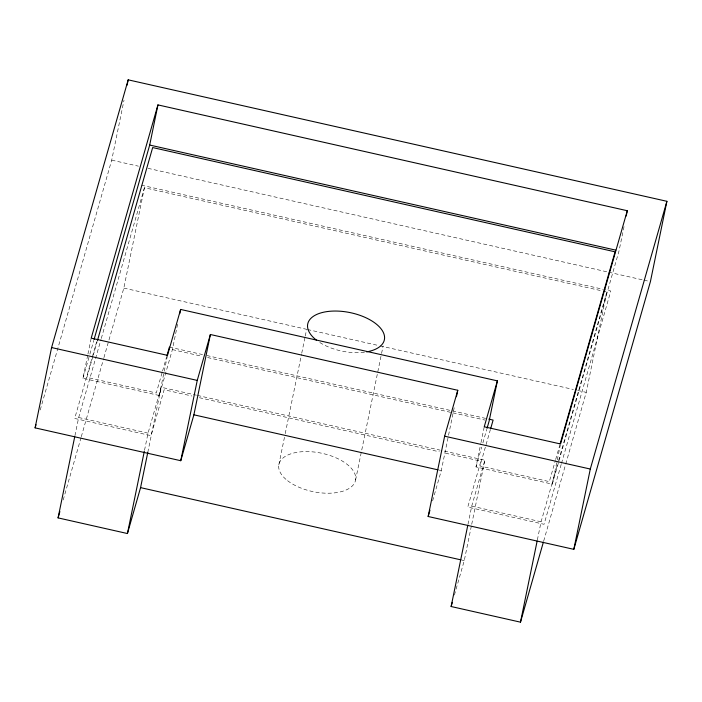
<?xml version="1.0" encoding="UTF-8"?>
<svg xmlns="http://www.w3.org/2000/svg" width="702" height="702" viewBox="0 0 702 702"><rect width="100%" height="100%" fill="white"/><g stroke="black" fill="none" stroke-linecap="round" stroke-linejoin="round"><path stroke-width="0.53" stroke-dasharray="3.51 2.63" d="M40.225 409.95L111.706 160.144L124.017 100.184M177.597 324.236L172.385 349.596L159.257 395.498L82.959 378.299L87.732 355.054M87.943 353.992L91.199 338.145M74.947 435.661L78.677 417.506L100.991 339.505M103.914 357.669L123.824 288.092L144.428 187.715L602.57 291.014M144.533 450.236L148.034 433.152L161.17 387.25L196.428 395.191M159.257 395.498L164.022 372.253M164.242 371.2L167.497 355.352M147.797 452.386L161.17 387.25M278.834 464.759L285.003 434.713M285.223 433.643L301.518 354.256M301.737 353.185L305.045 337.092M305.265 336.021L306.581 329.58M355.581 480.054L381.344 354.536M381.563 353.457L383.108 345.954M432.625 500.851L441.286 470.594L454.694 405.282M624.034 226.579L619.041 250.886L552.307 484.134L476.009 466.927L480.782 443.682M480.993 442.62L484.248 426.772M467.997 524.297L471.726 506.142L484.863 460.231L441.058 450.359M454.405 595.05L464.259 560.617L471.49 525.377M471.709 524.306L484.863 460.231M537.363 539.935L541.084 521.779L558.283 461.697M552.307 484.134L557.081 460.881M557.291 459.828L560.328 445.033M565.724 464.048L586.231 392.365L606.844 291.979L603.632 291.26M82.959 378.299L89.566 355.186M89.874 354.133L93.778 340.47M96.657 341.751L74.71 418.453L151.009 435.652L164.145 389.75L191.874 396.007M92.954 356.274L86.916 377.36L156.283 392.997L162.25 372.13M93.252 355.221L97.174 341.514M101.299 338.452L144.428 187.715M63.198 499.973L80.993 437.785M81.292 436.723L103.615 358.722M162.548 371.086L166.725 356.484M476.009 466.927L481.677 447.104M482.871 442.927L486.758 429.37M490.417 429.466L479.966 465.988L549.333 481.625L555.361 460.538M555.668 459.485L559.889 444.735M558.581 460.644L606.844 291.979M561.196 464.399L544.059 524.289L467.769 507.081L480.896 461.179L443.576 452.755M561.503 463.346L610.801 291.04L604.387 289.593M543.708 540.996L565.426 465.101M111.706 160.144L138.426 166.172M148.043 168.34L607.66 271.981M608.731 272.218L642.935 279.931M644.006 280.168L649.35 281.379M141.453 185.205L603.316 289.347M123.824 288.092L306.441 329.273M307.502 329.51L379.054 345.647M380.124 345.893L573.42 389.478M577.693 390.435L586.231 392.365M169.41 347.095L202.527 354.563M206.8 355.519L485.626 418.392M172.385 349.596L202.255 356.335M207.581 357.537L451.816 412.609M452.878 412.846L484.88 420.059M197.49 395.437L439.996 450.114M199.342 397.692L439.303 451.798M439.154 470.112L441.286 470.594M78.677 417.506L148.034 433.152M471.726 506.142L541.084 521.779M462.118 560.135L464.259 560.617M364.435 352.22A39.128 19.682 11.6 0 1 318.989 341.979M287.583 480.694A39.128 19.682 11.6 0 0 353.36 484.801A39.128 19.682 11.6 0 0 310.679 451.719A39.128 19.682 11.6 0 0 287.583 480.694"/><path stroke-width="1.05" d="M35.1 427.869L51.588 347.56L128.185 79.835L666.9 201.307L650.412 281.616L573.815 549.341L428.15 516.496L444.638 436.196L457.774 390.286L210.381 334.503L197.244 380.405L180.756 460.714L35.1 427.869L36.004 424.71M127.088 85.188L128.185 79.835M147.797 452.386L140.567 487.627L127.431 533.538L58.073 517.892L74.728 436.732M94.077 339.426L149.693 145.051L157.941 104.896L627.29 210.732L626.202 216.014M127.431 533.538L144.314 451.307M179.765 313.671L180.633 309.442L497.385 380.87L489.145 421.024L487.056 428.325M180.756 460.714L193.892 414.812L210.381 334.503M456.449 396.709L457.774 390.286M543.401 542.049L520.48 622.165L451.123 606.519L467.778 525.359M520.48 622.165L537.144 541.005M573.815 549.341L590.294 469.041L666.9 201.307M157.941 104.896L91.199 338.145L167.497 355.352L180.633 309.442M97.473 340.461L152.667 147.56L615.084 251.825L560.187 443.673M58.073 517.892L59.881 511.574M167.023 355.44L169.41 347.095M428.15 516.496L429.94 510.24M497.385 380.87L484.248 426.772L560.547 443.98L627.29 210.732M490.716 428.431L493.102 420.077L488.829 419.12M451.123 606.519L452.316 602.351M149.693 145.051L615.838 250.158M51.588 347.56L197.244 380.405M444.638 436.196L590.294 469.041M193.892 414.812L438.083 469.875M140.567 487.627L461.047 559.898M316.435 340.154A39.128 19.682 11.6 0 1 322.727 312.416A39.128 19.682 11.6 0 1 377.711 325.272A39.128 19.682 11.6 0 1 366.619 351.886"/></g></svg>
